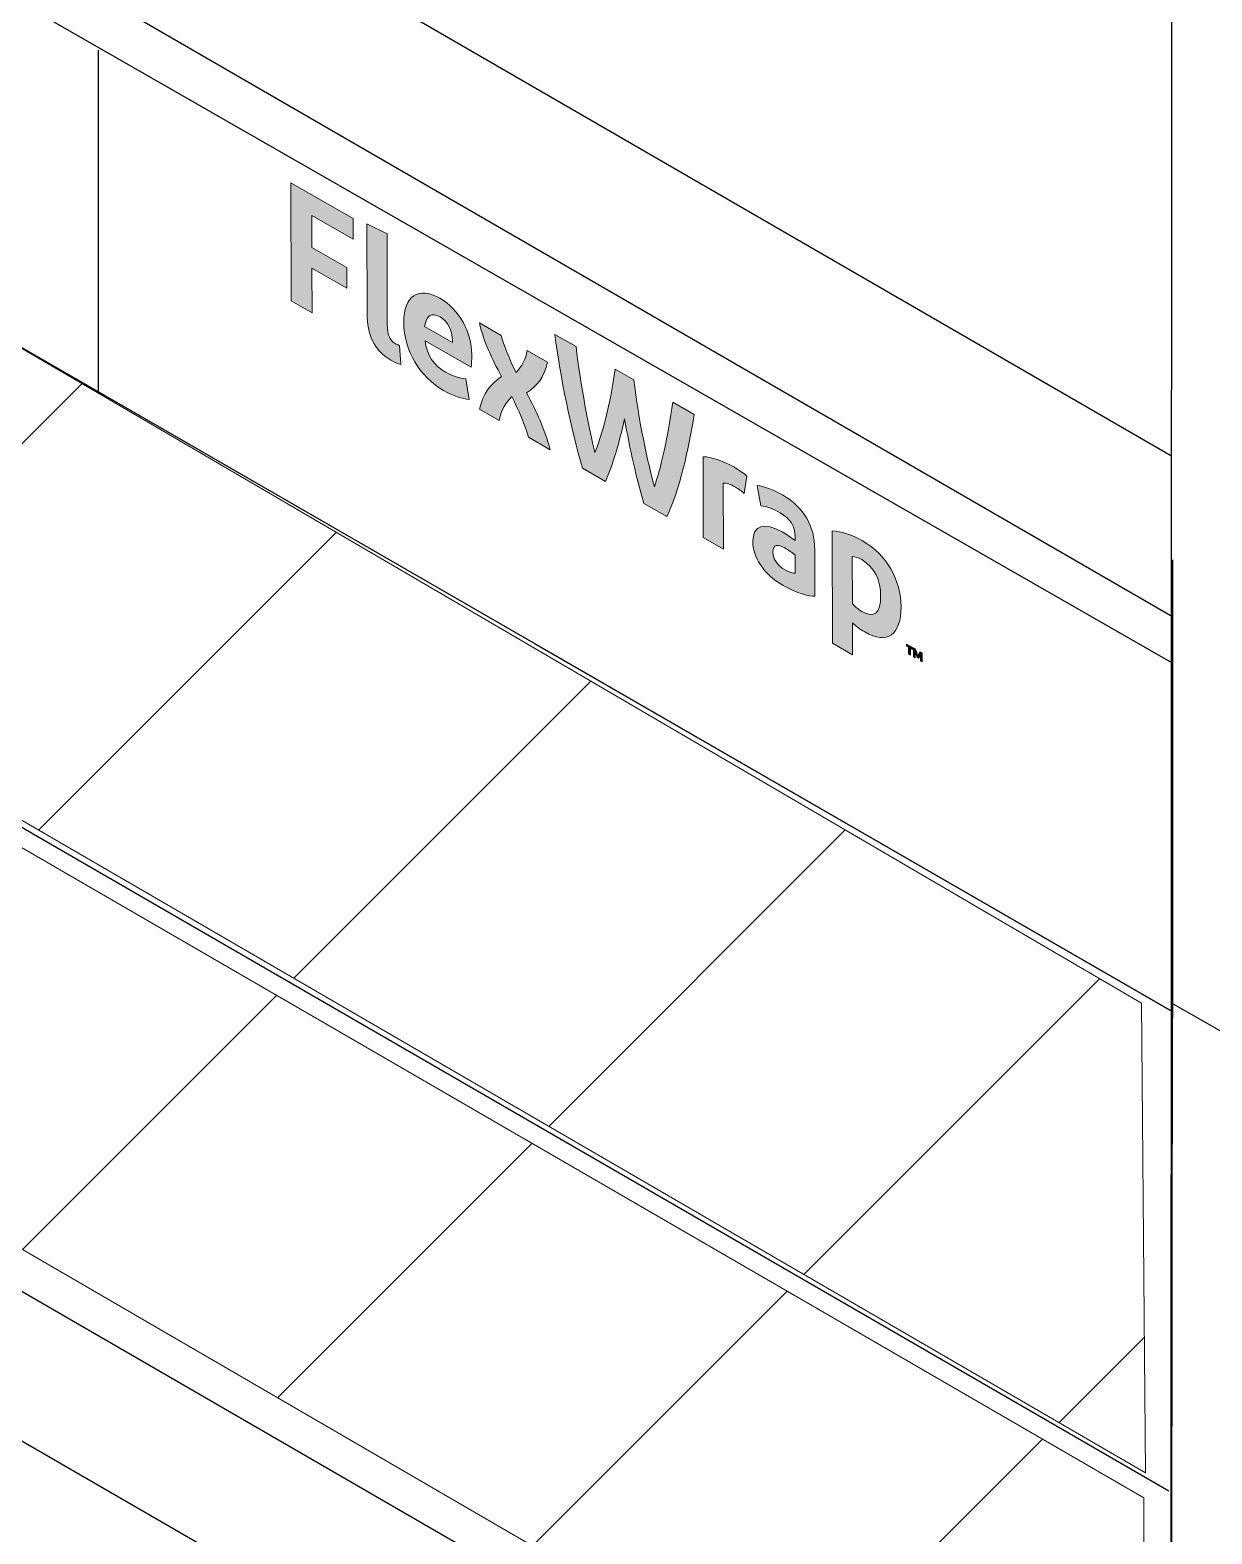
# Model space of a CAD drawing. Extents: x -1279 to 5791, y -3809 to 1769.
# Drawn here: x 1263.3 to 1304.8, y -1815.7 to -1763 of the extents above; entities that cross this region are included whole.
import ezdxf

# ---------------------------------------------------------------- set-up
doc = ezdxf.new("R2010")
doc.units = 0
doc.header["$MEASUREMENT"] = 0
for name, color, linetype, lineweight in [('G-ANNO-TTLB', 7, 'Continuous', 0), ('Layer 12', 7, 'Continuous', 0), ('TYVEK', 7, 'Continuous', 0)]:
    doc.layers.add(name, color=color, linetype=linetype, lineweight=lineweight)
pattern_1 = [(45, (0, 0), (-7.071067, 7.07107), [])]

# ---------------------------------------------------------------- blocks, each defined once
blk = doc.blocks.new('Block_271')
at = {"layer": 'TYVEK', "true_color": 0x003b71, "transparency": 33554687}
h = blk.add_hatch(color=156, dxfattribs=at)
h.dxf.hatch_style = 2
edge = h.paths.add_edge_path()
edge.add_spline(control_points=[(1272.495, -1772.501), (1272.495, -1772.501), (1272.485, -1768.36), (1272.485, -1768.36), (1272.485, -1768.36), (1274.67, -1769.614), (1274.67, -1769.614), (1274.67, -1769.614), (1274.672, -1770.336), (1274.672, -1770.336), (1274.672, -1770.336), (1273.22, -1769.503), (1273.22, -1769.503), (1273.22, -1769.503), (1273.223, -1770.627), (1273.223, -1770.627), (1273.223, -1770.627), (1274.444, -1771.328), (1274.444, -1771.328), (1274.444, -1771.328), (1274.446, -1772.049), (1274.446, -1772.049), (1274.446, -1772.049), (1273.225, -1771.348), (1273.225, -1771.348), (1273.225, -1771.348), (1273.228, -1772.922), (1273.228, -1772.922), (1273.228, -1772.922), (1272.495, -1772.501), (1272.495, -1772.501)], knot_values=[0, 0, 0, 0, 1, 1, 1, 2, 2, 2, 3, 3, 3, 4, 4, 4, 5, 5, 5, 6, 6, 6, 7, 7, 7, 8, 8, 8, 9, 9, 9, 10, 10, 10, 10], degree=3, periodic=0)
h = blk.add_hatch(color=156, dxfattribs=at)
h.dxf.hatch_style = 2
edge = h.paths.add_edge_path()
edge.add_spline(control_points=[(1275.868, -1773.344), (1275.869, -1773.664), (1275.941, -1773.876), (1276.146, -1773.994), (1276.197, -1774.024), (1276.249, -1774.047), (1276.295, -1774.062), (1276.295, -1774.062), (1276.348, -1774.736), (1276.348, -1774.736), (1276.25, -1774.704), (1276.091, -1774.636), (1275.989, -1774.577), (1275.399, -1774.239), (1275.162, -1773.66), (1275.16, -1772.95), (1275.16, -1772.95), (1275.152, -1769.791), (1275.152, -1769.791), (1275.152, -1769.791), (1275.86, -1770.15), (1275.86, -1770.15), (1275.86, -1770.15), (1275.868, -1773.344), (1275.868, -1773.344)], knot_values=[0, 0, 0, 0, 1, 1, 1, 2, 2, 2, 3, 3, 3, 4, 4, 4, 5, 5, 5, 6, 6, 6, 7, 7, 7, 8, 8, 8, 8], degree=3, periodic=0)
h = blk.add_hatch(color=156, dxfattribs=at)
h.dxf.hatch_style = 2
edge = h.paths.add_edge_path()
edge.add_spline(control_points=[(1277.179, -1773.394), (1277.179, -1773.394), (1278.154, -1773.954), (1278.154, -1773.954), (1278.154, -1773.954), (1278.154, -1773.883), (1278.154, -1773.883), (1278.153, -1773.552), (1277.999, -1773.221), (1277.717, -1773.059), (1277.419, -1772.888), (1277.225, -1773.019), (1277.179, -1773.394)], knot_values=[0, 0, 0, 0, 1, 1, 1, 2, 2, 2, 3, 3, 3, 4, 4, 4, 4], degree=3, periodic=0)
edge = h.paths.add_edge_path()
edge.add_spline(control_points=[(1278.738, -1775.955), (1278.513, -1775.944), (1278.179, -1775.835), (1277.841, -1775.641), (1277.015, -1775.166), (1276.449, -1774.239), (1276.446, -1773.257), (1276.444, -1772.317), (1276.961, -1771.975), (1277.715, -1772.408), (1278.387, -1772.794), (1278.83, -1773.597), (1278.831, -1774.39), (1278.832, -1774.567), (1278.822, -1774.715), (1278.812, -1774.828), (1278.812, -1774.828), (1277.191, -1773.897), (1277.191, -1773.897), (1277.259, -1774.409), (1277.5, -1774.76), (1277.911, -1774.996), (1278.162, -1775.14), (1278.403, -1775.213), (1278.623, -1775.233), (1278.623, -1775.233), (1278.738, -1775.955), (1278.738, -1775.955)], knot_values=[0, 0, 0, 0, 1, 1, 1, 2, 2, 2, 3, 3, 3, 4, 4, 4, 5, 5, 5, 6, 6, 6, 7, 7, 7, 8, 8, 8, 9, 9, 9, 9], degree=3, periodic=0)
h = blk.add_hatch(color=156, dxfattribs=at)
h.dxf.hatch_style = 2
edge = h.paths.add_edge_path()
edge.add_spline(control_points=[(1279.878, -1775.156), (1279.534, -1774.521), (1279.261, -1773.957), (1279.1, -1773.274), (1279.1, -1773.274), (1279.865, -1773.713), (1279.865, -1773.713), (1279.932, -1774.018), (1280.159, -1774.549), (1280.385, -1775.016), (1280.574, -1774.8), (1280.738, -1774.545), (1280.773, -1774.234), (1280.773, -1774.234), (1281.491, -1774.647), (1281.491, -1774.647), (1281.359, -1775.185), (1281.134, -1775.488), (1280.751, -1775.722), (1281.121, -1776.413), (1281.374, -1776.972), (1281.585, -1777.72), (1281.585, -1777.72), (1280.821, -1777.281), (1280.821, -1777.281), (1280.713, -1776.888), (1280.455, -1776.297), (1280.239, -1775.848), (1280.045, -1776.061), (1279.861, -1776.31), (1279.79, -1776.689), (1279.79, -1776.689), (1279.102, -1776.294), (1279.102, -1776.294), (1279.229, -1775.752), (1279.469, -1775.418), (1279.878, -1775.156)], knot_values=[0, 0, 0, 0, 1, 1, 1, 2, 2, 2, 3, 3, 3, 4, 4, 4, 5, 5, 5, 6, 6, 6, 7, 7, 7, 8, 8, 8, 9, 9, 9, 10, 10, 10, 11, 11, 11, 12, 12, 12, 12], degree=3, periodic=0)
h = blk.add_hatch(color=156, dxfattribs=at)
h.dxf.hatch_style = 2
edge = h.paths.add_edge_path()
edge.add_spline(control_points=[(1285.88, -1776.05), (1285.88, -1776.05), (1286.629, -1776.48), (1286.629, -1776.48), (1286.437, -1777.746), (1286.102, -1779.179), (1285.669, -1780.064), (1285.669, -1780.064), (1284.864, -1779.602), (1284.864, -1779.602), (1284.611, -1778.718), (1284.383, -1777.719), (1284.19, -1776.64), (1283.998, -1777.498), (1283.779, -1778.241), (1283.525, -1778.833), (1283.525, -1778.833), (1282.719, -1778.37), (1282.719, -1778.37), (1282.306, -1776.999), (1281.938, -1775.163), (1281.745, -1773.676), (1281.745, -1773.676), (1282.489, -1774.103), (1282.489, -1774.103), (1282.651, -1775.442), (1282.941, -1777.009), (1283.153, -1777.822), (1283.372, -1777.257), (1283.713, -1776.094), (1283.858, -1774.889), (1283.858, -1774.889), (1284.515, -1775.266), (1284.515, -1775.266), (1284.672, -1776.644), (1285.009, -1778.196), (1285.236, -1779.018), (1285.44, -1778.444), (1285.729, -1777.21), (1285.88, -1776.05)], knot_values=[0, 0, 0, 0, 1, 1, 1, 2, 2, 2, 3, 3, 3, 4, 4, 4, 5, 5, 5, 6, 6, 6, 7, 7, 7, 8, 8, 8, 9, 9, 9, 10, 10, 10, 11, 11, 11, 12, 12, 12, 13, 13, 13, 13], degree=3, periodic=0)
h = blk.add_hatch(color=156, dxfattribs=at)
h.dxf.hatch_style = 2
edge = h.paths.add_edge_path()
edge.add_spline(control_points=[(1288.021, -1778.325), (1288.206, -1778.431), (1288.381, -1778.555), (1288.483, -1778.643), (1288.483, -1778.643), (1288.382, -1779.253), (1288.382, -1779.253), (1288.295, -1779.167), (1288.187, -1779.094), (1288.08, -1779.032), (1287.89, -1778.923), (1287.762, -1778.891), (1287.654, -1778.888), (1287.654, -1778.888), (1287.66, -1781.207), (1287.66, -1781.207), (1287.66, -1781.207), (1286.952, -1780.8), (1286.952, -1780.8), (1286.952, -1780.8), (1286.945, -1777.967), (1286.945, -1777.967), (1287.221, -1777.966), (1287.652, -1778.113), (1288.021, -1778.325)], knot_values=[0, 0, 0, 0, 1, 1, 1, 2, 2, 2, 3, 3, 3, 4, 4, 4, 5, 5, 5, 6, 6, 6, 7, 7, 7, 8, 8, 8, 8], degree=3, periodic=0)
h = blk.add_hatch(color=156, dxfattribs=at)
h.dxf.hatch_style = 2
edge = h.paths.add_edge_path()
edge.add_spline(control_points=[(1290.177, -1782.055), (1290.177, -1782.055), (1290.176, -1781.423), (1290.176, -1781.423), (1290.058, -1781.325), (1289.934, -1781.237), (1289.811, -1781.166), (1289.575, -1781.031), (1289.391, -1781.031), (1289.392, -1781.309), (1289.392, -1781.558), (1289.546, -1781.776), (1289.818, -1781.932), (1289.972, -1782.02), (1290.1, -1782.059), (1290.177, -1782.055)], knot_values=[0, 0, 0, 0, 1, 1, 1, 2, 2, 2, 3, 3, 3, 4, 4, 4, 5, 5, 5, 5], degree=3, periodic=0)
edge = h.paths.add_edge_path()
edge.add_spline(control_points=[(1289.748, -1782.477), (1289.045, -1782.073), (1288.69, -1781.473), (1288.689, -1780.941), (1288.687, -1780.355), (1289.102, -1780.251), (1289.718, -1780.598), (1289.861, -1780.681), (1290.046, -1780.811), (1290.174, -1780.908), (1290.174, -1780.908), (1290.174, -1780.766), (1290.174, -1780.766), (1290.173, -1780.405), (1289.993, -1780.13), (1289.649, -1779.933), (1289.424, -1779.804), (1289.183, -1779.706), (1288.973, -1779.686), (1288.973, -1779.686), (1288.843, -1778.974), (1288.843, -1778.974), (1289.063, -1778.994), (1289.417, -1779.126), (1289.73, -1779.306), (1290.484, -1779.739), (1290.86, -1780.415), (1290.862, -1781.214), (1290.862, -1781.214), (1290.866, -1782.858), (1290.866, -1782.858), (1290.656, -1782.862), (1290.261, -1782.771), (1289.748, -1782.477)], knot_values=[0, 0, 0, 0, 1, 1, 1, 2, 2, 2, 3, 3, 3, 4, 4, 4, 5, 5, 5, 6, 6, 6, 7, 7, 7, 8, 8, 8, 9, 9, 9, 10, 10, 10, 11, 11, 11, 11], degree=3, periodic=0)
h = blk.add_hatch(color=156, dxfattribs=at)
h.dxf.hatch_style = 2
edge = h.paths.add_edge_path()
edge.add_spline(control_points=[(1292.511, -1783.39), (1292.963, -1783.649), (1293.172, -1783.45), (1293.171, -1782.841), (1293.17, -1782.308), (1292.974, -1781.842), (1292.507, -1781.574), (1292.379, -1781.5), (1292.286, -1781.477), (1292.179, -1781.462), (1292.179, -1781.462), (1292.183, -1783.118), (1292.183, -1783.118), (1292.28, -1783.222), (1292.363, -1783.304), (1292.511, -1783.39)], knot_values=[0, 0, 0, 0, 1, 1, 1, 2, 2, 2, 3, 3, 3, 4, 4, 4, 5, 5, 5, 5], degree=3, periodic=0)
edge = h.paths.add_edge_path()
edge.add_spline(control_points=[(1292.616, -1784.111), (1292.436, -1784.008), (1292.313, -1783.914), (1292.184, -1783.787), (1292.184, -1783.787), (1292.187, -1784.911), (1292.187, -1784.911), (1292.187, -1784.911), (1291.484, -1784.507), (1291.484, -1784.507), (1291.484, -1784.507), (1291.475, -1780.562), (1291.475, -1780.562), (1291.767, -1780.576), (1292.177, -1780.711), (1292.541, -1780.92), (1293.383, -1781.403), (1293.887, -1782.283), (1293.889, -1783.23), (1293.891, -1784.2), (1293.416, -1784.571), (1292.616, -1784.111)], knot_values=[0, 0, 0, 0, 1, 1, 1, 2, 2, 2, 3, 3, 3, 4, 4, 4, 5, 5, 5, 6, 6, 6, 7, 7, 7, 7], degree=3, periodic=0)
h = blk.add_hatch(color=156, dxfattribs=at)
h.dxf.hatch_style = 2
edge = h.paths.add_edge_path()
edge.add_spline(control_points=[(1294.397, -1784.716), (1294.423, -1784.804), (1294.448, -1784.87), (1294.479, -1784.941), (1294.509, -1784.905), (1294.531, -1784.865), (1294.556, -1784.807), (1294.556, -1784.807), (1294.63, -1784.85), (1294.63, -1784.85), (1294.63, -1784.85), (1294.631, -1785.156), (1294.631, -1785.156), (1294.631, -1785.156), (1294.566, -1785.119), (1294.566, -1785.119), (1294.566, -1785.119), (1294.566, -1784.978), (1294.566, -1784.978), (1294.566, -1784.978), (1294.569, -1784.932), (1294.569, -1784.932), (1294.548, -1784.966), (1294.524, -1785), (1294.503, -1785.026), (1294.503, -1785.026), (1294.453, -1784.998), (1294.453, -1784.998), (1294.431, -1784.946), (1294.406, -1784.882), (1294.385, -1784.823), (1294.385, -1784.823), (1294.388, -1784.875), (1294.388, -1784.875), (1294.388, -1784.875), (1294.388, -1785.016), (1294.388, -1785.016), (1294.388, -1785.016), (1294.324, -1784.98), (1294.324, -1784.98), (1294.324, -1784.98), (1294.323, -1784.674), (1294.323, -1784.674), (1294.323, -1784.674), (1294.397, -1784.716), (1294.397, -1784.716)], knot_values=[0, 0, 0, 0, 1, 1, 1, 2, 2, 2, 3, 3, 3, 4, 4, 4, 5, 5, 5, 6, 6, 6, 7, 7, 7, 8, 8, 8, 9, 9, 9, 10, 10, 10, 11, 11, 11, 12, 12, 12, 13, 13, 13, 14, 14, 14, 15, 15, 15, 15], degree=3, periodic=0)
edge = h.paths.add_edge_path()
edge.add_spline(control_points=[(1294.151, -1784.643), (1294.151, -1784.643), (1294.08, -1784.602), (1294.08, -1784.602), (1294.08, -1784.602), (1294.08, -1784.534), (1294.08, -1784.534), (1294.08, -1784.534), (1294.294, -1784.657), (1294.294, -1784.657), (1294.294, -1784.657), (1294.294, -1784.725), (1294.294, -1784.725), (1294.294, -1784.725), (1294.223, -1784.684), (1294.223, -1784.684), (1294.223, -1784.684), (1294.223, -1784.922), (1294.223, -1784.922), (1294.223, -1784.922), (1294.152, -1784.881), (1294.152, -1784.881), (1294.152, -1784.881), (1294.151, -1784.643), (1294.151, -1784.643)], knot_values=[0, 0, 0, 0, 1, 1, 1, 2, 2, 2, 3, 3, 3, 4, 4, 4, 5, 5, 5, 6, 6, 6, 7, 7, 7, 8, 8, 8, 8], degree=3, periodic=0)
at = {"layer": 'TYVEK'}
for points, knots in [([(1272.495, -1772.501), (1272.495, -1772.501), (1272.485, -1768.36), (1272.485, -1768.36), (1272.485, -1768.36), (1274.67, -1769.614), (1274.67, -1769.614), (1274.67, -1769.614), (1274.672, -1770.336), (1274.672, -1770.336), (1274.672, -1770.336), (1273.22, -1769.503), (1273.22, -1769.503), (1273.22, -1769.503), (1273.223, -1770.627), (1273.223, -1770.627), (1273.223, -1770.627), (1274.444, -1771.328), (1274.444, -1771.328), (1274.444, -1771.328), (1274.446, -1772.049), (1274.446, -1772.049), (1274.446, -1772.049), (1273.225, -1771.348), (1273.225, -1771.348), (1273.225, -1771.348), (1273.228, -1772.922), (1273.228, -1772.922), (1273.228, -1772.922), (1272.495, -1772.501), (1272.495, -1772.501)], [0, 0, 0, 0, 1, 1, 1, 2, 2, 2, 3, 3, 3, 4, 4, 4, 5, 5, 5, 6, 6, 6, 7, 7, 7, 8, 8, 8, 9, 9, 9, 10, 10, 10, 10]), ([(1275.868, -1773.344), (1275.869, -1773.664), (1275.941, -1773.876), (1276.146, -1773.994), (1276.197, -1774.024), (1276.249, -1774.047), (1276.295, -1774.062), (1276.295, -1774.062), (1276.348, -1774.736), (1276.348, -1774.736), (1276.25, -1774.704), (1276.091, -1774.636), (1275.989, -1774.577), (1275.399, -1774.239), (1275.162, -1773.66), (1275.16, -1772.95), (1275.16, -1772.95), (1275.152, -1769.791), (1275.152, -1769.791), (1275.152, -1769.791), (1275.86, -1770.15), (1275.86, -1770.15), (1275.86, -1770.15), (1275.868, -1773.344), (1275.868, -1773.344)], [0, 0, 0, 0, 1, 1, 1, 2, 2, 2, 3, 3, 3, 4, 4, 4, 5, 5, 5, 6, 6, 6, 7, 7, 7, 8, 8, 8, 8]), ([(1278.738, -1775.955), (1278.513, -1775.944), (1278.179, -1775.835), (1277.841, -1775.641), (1277.015, -1775.166), (1276.449, -1774.239), (1276.446, -1773.257), (1276.444, -1772.317), (1276.961, -1771.975), (1277.715, -1772.408), (1278.387, -1772.794), (1278.83, -1773.597), (1278.831, -1774.39), (1278.832, -1774.567), (1278.822, -1774.715), (1278.812, -1774.828), (1278.812, -1774.828), (1277.191, -1773.897), (1277.191, -1773.897), (1277.259, -1774.409), (1277.5, -1774.76), (1277.911, -1774.996), (1278.162, -1775.14), (1278.403, -1775.213), (1278.623, -1775.233), (1278.623, -1775.233), (1278.738, -1775.955), (1278.738, -1775.955)], [0, 0, 0, 0, 1, 1, 1, 2, 2, 2, 3, 3, 3, 4, 4, 4, 5, 5, 5, 6, 6, 6, 7, 7, 7, 8, 8, 8, 9, 9, 9, 9]), ([(1277.179, -1773.394), (1277.179, -1773.394), (1278.154, -1773.954), (1278.154, -1773.954), (1278.154, -1773.954), (1278.154, -1773.883), (1278.154, -1773.883), (1278.153, -1773.552), (1277.999, -1773.221), (1277.717, -1773.059), (1277.419, -1772.888), (1277.225, -1773.019), (1277.179, -1773.394)], [0, 0, 0, 0, 1, 1, 1, 2, 2, 2, 3, 3, 3, 4, 4, 4, 4]), ([(1279.878, -1775.156), (1279.534, -1774.521), (1279.261, -1773.957), (1279.1, -1773.274), (1279.1, -1773.274), (1279.865, -1773.713), (1279.865, -1773.713), (1279.932, -1774.018), (1280.159, -1774.549), (1280.385, -1775.016), (1280.574, -1774.8), (1280.738, -1774.545), (1280.773, -1774.234), (1280.773, -1774.234), (1281.491, -1774.647), (1281.491, -1774.647), (1281.359, -1775.185), (1281.134, -1775.488), (1280.751, -1775.722), (1281.121, -1776.413), (1281.374, -1776.972), (1281.585, -1777.72), (1281.585, -1777.72), (1280.821, -1777.281), (1280.821, -1777.281), (1280.713, -1776.888), (1280.455, -1776.297), (1280.239, -1775.848), (1280.045, -1776.061), (1279.861, -1776.31), (1279.79, -1776.689), (1279.79, -1776.689), (1279.102, -1776.294), (1279.102, -1776.294), (1279.229, -1775.752), (1279.469, -1775.418), (1279.878, -1775.156)], [0, 0, 0, 0, 1, 1, 1, 2, 2, 2, 3, 3, 3, 4, 4, 4, 5, 5, 5, 6, 6, 6, 7, 7, 7, 8, 8, 8, 9, 9, 9, 10, 10, 10, 11, 11, 11, 12, 12, 12, 12]), ([(1285.88, -1776.05), (1285.88, -1776.05), (1286.629, -1776.48), (1286.629, -1776.48), (1286.437, -1777.746), (1286.102, -1779.179), (1285.669, -1780.064), (1285.669, -1780.064), (1284.864, -1779.602), (1284.864, -1779.602), (1284.611, -1778.718), (1284.383, -1777.719), (1284.19, -1776.64), (1283.998, -1777.498), (1283.779, -1778.241), (1283.525, -1778.833), (1283.525, -1778.833), (1282.719, -1778.37), (1282.719, -1778.37), (1282.306, -1776.999), (1281.938, -1775.163), (1281.745, -1773.676), (1281.745, -1773.676), (1282.489, -1774.103), (1282.489, -1774.103), (1282.651, -1775.442), (1282.941, -1777.009), (1283.153, -1777.822), (1283.372, -1777.257), (1283.713, -1776.094), (1283.858, -1774.889), (1283.858, -1774.889), (1284.515, -1775.266), (1284.515, -1775.266), (1284.672, -1776.644), (1285.009, -1778.196), (1285.236, -1779.018), (1285.44, -1778.444), (1285.729, -1777.21), (1285.88, -1776.05)], [0, 0, 0, 0, 1, 1, 1, 2, 2, 2, 3, 3, 3, 4, 4, 4, 5, 5, 5, 6, 6, 6, 7, 7, 7, 8, 8, 8, 9, 9, 9, 10, 10, 10, 11, 11, 11, 12, 12, 12, 13, 13, 13, 13]), ([(1288.021, -1778.325), (1288.206, -1778.431), (1288.381, -1778.555), (1288.483, -1778.643), (1288.483, -1778.643), (1288.382, -1779.253), (1288.382, -1779.253), (1288.295, -1779.167), (1288.187, -1779.094), (1288.08, -1779.032), (1287.89, -1778.923), (1287.762, -1778.891), (1287.654, -1778.888), (1287.654, -1778.888), (1287.66, -1781.207), (1287.66, -1781.207), (1287.66, -1781.207), (1286.952, -1780.8), (1286.952, -1780.8), (1286.952, -1780.8), (1286.945, -1777.967), (1286.945, -1777.967), (1287.221, -1777.966), (1287.652, -1778.113), (1288.021, -1778.325)], [0, 0, 0, 0, 1, 1, 1, 2, 2, 2, 3, 3, 3, 4, 4, 4, 5, 5, 5, 6, 6, 6, 7, 7, 7, 8, 8, 8, 8]), ([(1289.748, -1782.477), (1289.045, -1782.073), (1288.69, -1781.473), (1288.689, -1780.941), (1288.687, -1780.355), (1289.102, -1780.251), (1289.718, -1780.598), (1289.861, -1780.681), (1290.046, -1780.811), (1290.174, -1780.908), (1290.174, -1780.908), (1290.174, -1780.766), (1290.174, -1780.766), (1290.173, -1780.405), (1289.993, -1780.13), (1289.649, -1779.933), (1289.424, -1779.804), (1289.183, -1779.706), (1288.973, -1779.686), (1288.973, -1779.686), (1288.843, -1778.974), (1288.843, -1778.974), (1289.063, -1778.994), (1289.417, -1779.126), (1289.73, -1779.306), (1290.484, -1779.739), (1290.86, -1780.415), (1290.862, -1781.214), (1290.862, -1781.214), (1290.866, -1782.858), (1290.866, -1782.858), (1290.656, -1782.862), (1290.261, -1782.771), (1289.748, -1782.477)], [0, 0, 0, 0, 1, 1, 1, 2, 2, 2, 3, 3, 3, 4, 4, 4, 5, 5, 5, 6, 6, 6, 7, 7, 7, 8, 8, 8, 9, 9, 9, 10, 10, 10, 11, 11, 11, 11]), ([(1292.616, -1784.111), (1292.436, -1784.008), (1292.313, -1783.914), (1292.184, -1783.787), (1292.184, -1783.787), (1292.187, -1784.911), (1292.187, -1784.911), (1292.187, -1784.911), (1291.484, -1784.507), (1291.484, -1784.507), (1291.484, -1784.507), (1291.475, -1780.562), (1291.475, -1780.562), (1291.767, -1780.576), (1292.177, -1780.711), (1292.541, -1780.92), (1293.383, -1781.403), (1293.887, -1782.283), (1293.889, -1783.23), (1293.891, -1784.2), (1293.416, -1784.571), (1292.616, -1784.111)], [0, 0, 0, 0, 1, 1, 1, 2, 2, 2, 3, 3, 3, 4, 4, 4, 5, 5, 5, 6, 6, 6, 7, 7, 7, 7]), ([(1290.177, -1782.055), (1290.177, -1782.055), (1290.176, -1781.423), (1290.176, -1781.423), (1290.058, -1781.325), (1289.934, -1781.237), (1289.811, -1781.166), (1289.575, -1781.031), (1289.391, -1781.031), (1289.392, -1781.309), (1289.392, -1781.558), (1289.546, -1781.776), (1289.818, -1781.932), (1289.972, -1782.02), (1290.1, -1782.059), (1290.177, -1782.055)], [0, 0, 0, 0, 1, 1, 1, 2, 2, 2, 3, 3, 3, 4, 4, 4, 5, 5, 5, 5]), ([(1292.511, -1783.39), (1292.963, -1783.649), (1293.172, -1783.45), (1293.171, -1782.841), (1293.17, -1782.308), (1292.974, -1781.842), (1292.507, -1781.574), (1292.379, -1781.5), (1292.286, -1781.477), (1292.179, -1781.462), (1292.179, -1781.462), (1292.183, -1783.118), (1292.183, -1783.118), (1292.28, -1783.222), (1292.363, -1783.304), (1292.511, -1783.39)], [0, 0, 0, 0, 1, 1, 1, 2, 2, 2, 3, 3, 3, 4, 4, 4, 5, 5, 5, 5]), ([(1294.151, -1784.643), (1294.151, -1784.643), (1294.08, -1784.602), (1294.08, -1784.602), (1294.08, -1784.602), (1294.08, -1784.534), (1294.08, -1784.534), (1294.08, -1784.534), (1294.294, -1784.657), (1294.294, -1784.657), (1294.294, -1784.657), (1294.294, -1784.725), (1294.294, -1784.725), (1294.294, -1784.725), (1294.223, -1784.684), (1294.223, -1784.684), (1294.223, -1784.684), (1294.223, -1784.922), (1294.223, -1784.922), (1294.223, -1784.922), (1294.152, -1784.881), (1294.152, -1784.881), (1294.152, -1784.881), (1294.151, -1784.643), (1294.151, -1784.643)], [0, 0, 0, 0, 1, 1, 1, 2, 2, 2, 3, 3, 3, 4, 4, 4, 5, 5, 5, 6, 6, 6, 7, 7, 7, 8, 8, 8, 8]), ([(1294.397, -1784.716), (1294.423, -1784.804), (1294.448, -1784.87), (1294.479, -1784.941), (1294.509, -1784.905), (1294.531, -1784.865), (1294.556, -1784.807), (1294.556, -1784.807), (1294.63, -1784.85), (1294.63, -1784.85), (1294.63, -1784.85), (1294.631, -1785.156), (1294.631, -1785.156), (1294.631, -1785.156), (1294.566, -1785.119), (1294.566, -1785.119), (1294.566, -1785.119), (1294.566, -1784.978), (1294.566, -1784.978), (1294.566, -1784.978), (1294.569, -1784.932), (1294.569, -1784.932), (1294.548, -1784.966), (1294.524, -1785), (1294.503, -1785.026), (1294.503, -1785.026), (1294.453, -1784.998), (1294.453, -1784.998), (1294.431, -1784.946), (1294.406, -1784.882), (1294.385, -1784.823), (1294.385, -1784.823), (1294.388, -1784.875), (1294.388, -1784.875), (1294.388, -1784.875), (1294.388, -1785.016), (1294.388, -1785.016), (1294.388, -1785.016), (1294.324, -1784.98), (1294.324, -1784.98), (1294.324, -1784.98), (1294.323, -1784.674), (1294.323, -1784.674), (1294.323, -1784.674), (1294.397, -1784.716), (1294.397, -1784.716)], [0, 0, 0, 0, 1, 1, 1, 2, 2, 2, 3, 3, 3, 4, 4, 4, 5, 5, 5, 6, 6, 6, 7, 7, 7, 8, 8, 8, 9, 9, 9, 10, 10, 10, 11, 11, 11, 12, 12, 12, 13, 13, 13, 14, 14, 14, 15, 15, 15, 15])]:
    blk.add_open_spline(points, degree=3, knots=knots, dxfattribs=at)
blk = doc.blocks.new('Block_270')
at = {"layer": 'TYVEK'}
blk.add_blockref('Block_271', (0, 0), dxfattribs=at)

msp = doc.modelspace()

# ---------------------------------------------------------------- hatches: boundary and pattern name
at = {"layer": 'G-ANNO-TTLB', "true_color": 0xff00ff, "transparency": 33554687}
h = msp.add_hatch(color=6, dxfattribs=at)
edge = h.paths.add_edge_path()
edge.add_spline(control_points=[(1773.018, -3692.604), (1773.018, -3692.604), (-1156.5, -3692.604), (-1156.5, -3692.604), (-1156.5, -3692.604), (-1156.5, -1235.604), (-1156.5, -1235.604), (-1156.5, -1235.604), (1773.018, -1235.604), (1773.018, -1235.604), (1773.018, -1235.604), (1773.018, -3692.604), (1773.018, -3692.604)], knot_values=[0, 0, 0, 0, 1, 1, 1, 2, 2, 2, 3, 3, 3, 4, 4, 4, 4], degree=3, periodic=0)
edge = h.paths.add_edge_path()
edge.add_spline(control_points=[(-1147.5, -1244.604), (-1147.5, -1244.604), (-1147.5, -3683.604), (-1147.5, -3683.604), (-1147.5, -3683.604), (1764.018, -3683.604), (1764.018, -3683.604), (1764.018, -3683.604), (1764.018, -1244.604), (1764.018, -1244.604), (1764.018, -1244.604), (-1147.5, -1244.604), (-1147.5, -1244.604)], knot_values=[0, 0, 0, 0, 1, 1, 1, 2, 2, 2, 3, 3, 3, 4, 4, 4, 4], degree=3, periodic=0)
edge.add_line((-1147.5, -1244.604), (-1147.5, -1244.604))
at = {"layer": 'Layer 12', "true_color": 0x000000, "transparency": 33554687}
h = msp.add_hatch(dxfattribs=at)
h.set_pattern_fill('_U', color=18, scale=10, angle=45, style=2, pattern_type=0)
h.set_pattern_definition(pattern_1)
h.paths.add_polyline_path([(1302.467, -1813.605), (1239.235, -1776.899), (1252.584, -1768.058), (1302.322, -1797.132)])
h = msp.add_hatch(dxfattribs=at)
h.set_pattern_fill('_U', color=18, scale=10, angle=45, style=2, pattern_type=0)
h.set_pattern_definition(pattern_1)
h.paths.add_polyline_path([(1302.399, -1814.487), (1302.399, -1828.626), (1226.695, -1784.634), (1238.896, -1777.687)])

# ---------------------------------------------------------------- linework, layer by layer
at = {"layer": 'G-ANNO-TTLB'}
for points in [[(1773.018, -3692.604), (1773.018, -3692.604), (-1156.5, -3692.604), (-1156.5, -3692.604), (-1156.5, -3692.604), (-1156.5, -1235.604), (-1156.5, -1235.604), (-1156.5, -1235.604), (1773.018, -1235.604), (1773.018, -1235.604), (1773.018, -1235.604), (1773.018, -3692.604), (1773.018, -3692.604)], [(-1147.5, -1244.604), (-1147.5, -1244.604), (-1147.5, -3683.604), (-1147.5, -3683.604), (-1147.5, -3683.604), (1764.018, -3683.604), (1764.018, -3683.604), (1764.018, -3683.604), (1764.018, -1244.604), (1764.018, -1244.604), (1764.018, -1244.604), (-1147.5, -1244.604), (-1147.5, -1244.604)]]:
    msp.add_open_spline(points, degree=3, knots=[0, 0, 0, 0, 1, 1, 1, 2, 2, 2, 3, 3, 3, 4, 4, 4, 4], dxfattribs=at)
at = {"layer": 'Layer 12'}
for points in [[(1302.467, -1813.605), (1239.235, -1776.899), (1252.584, -1768.058), (1302.322, -1797.132)], [(1302.399, -1814.487), (1302.399, -1828.626), (1226.695, -1784.634), (1238.896, -1777.687)]]:
    msp.add_lwpolyline(points, close=True, dxfattribs=at)
at = {"layer": 'TYVEK', "color": 18, "lineweight": 25, "true_color": 0x000000}
for p, q in [((1303.361, -1835.8), (1303.411, -1664.864)), ((1281.072, -1784.537), (1303.411, -1797.425))]:
    msp.add_line(p, q, dxfattribs=at)
at = {"layer": 'TYVEK', "color": 3, "lineweight": 25, "true_color": 0x00ff00}
for p, q in [((1303.378, -1777.945), (1269.949, -1758.606)), ((1303.411, -1783.582), (1264.741, -1761.212)), ((1303.411, -1785.209), (1263.448, -1762.298))]:
    msp.add_line(p, q, dxfattribs=at)
at = {"layer": 'TYVEK', "color": 4, "lineweight": 25, "true_color": 0x00ffff}
for p, q in [((1265.745, -1775.695), (1265.745, -1763.704)), ((1254.239, -1769.057), (1303.424, -1797.432)), ((1263.231, -1774.245), (1303.411, -1797.425)), ((1239.296, -1777.218), (1303.284, -1814.234)), ((1303.411, -1781.585), (1303.411, -1797.645)), ((1225.472, -1785.501), (1302.132, -1829.848)), ((1303.357, -1833.847), (1303.411, -1797.139)), ((1303.411, -1797.139), (1329.525, -1812.091)), ((1262.583, -1812.21), (1303.361, -1835.8))]:
    msp.add_line(p, q, dxfattribs=at)

# ---------------------------------------------------------------- block references
at = {"layer": 'TYVEK'}
msp.add_blockref('Block_270', (0, 0), dxfattribs=at)

doc.saveas('drawing.dxf')
